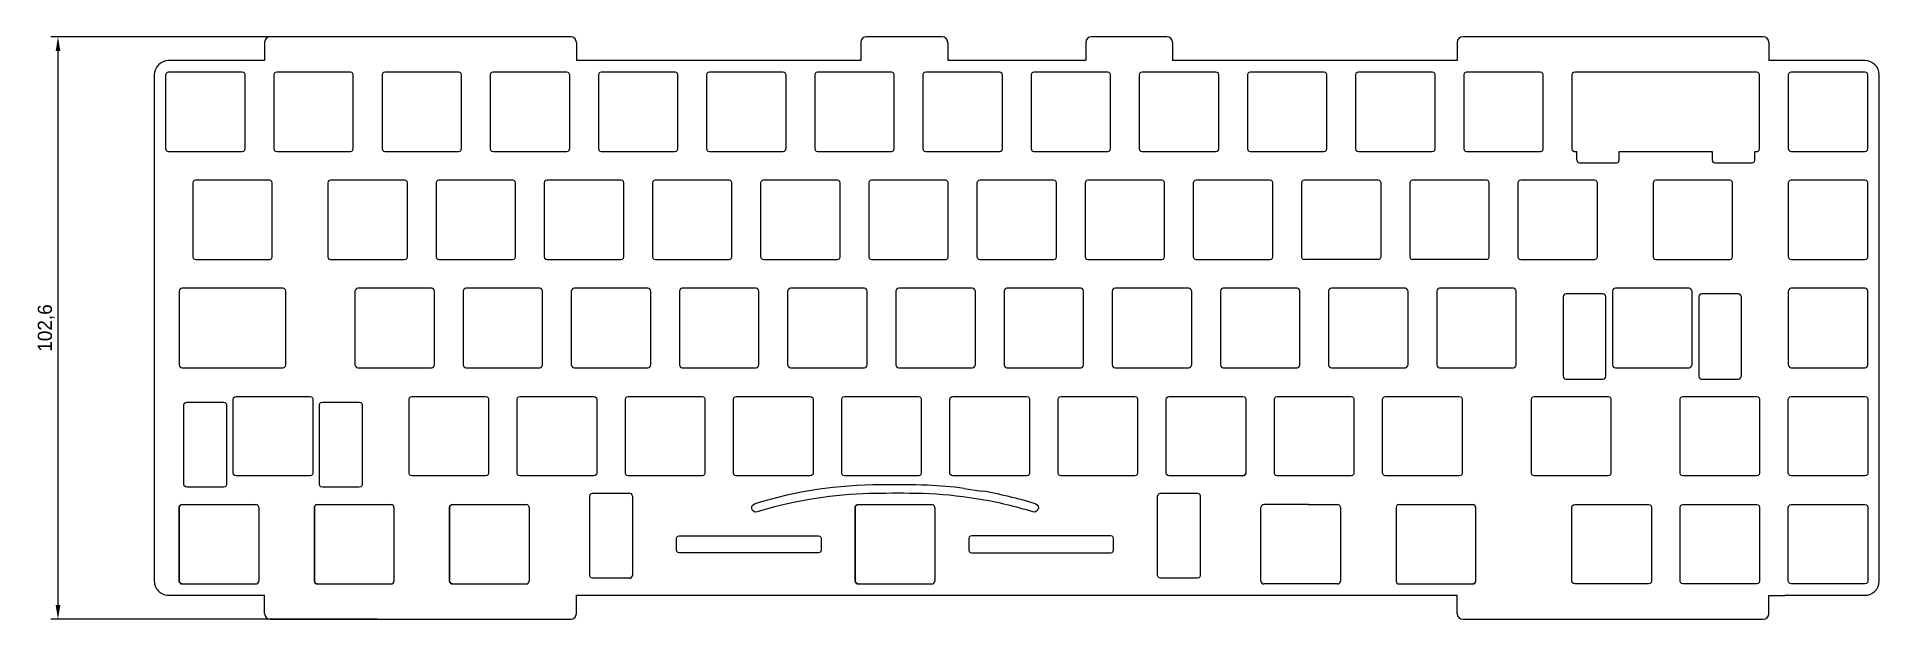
# Model space of a CAD drawing. Header units: millimetres. Extents: x -126 to 199, y -184 to -82.
import ezdxf

# ---------------------------------------------------------------- set-up
doc = ezdxf.new("R2010")
doc.units = ezdxf.units.MM
doc.header["$PDMODE"] = 2
doc.header["$PDSIZE"] = 0.1
doc.layers.get('0').update_dxf_attribs({"color": 2})
doc.dimstyles.new('ISO-25', dxfattribs={"dimtxt": 2.5, "dimasz": 2.5, "dimexe": 1.25, "dimexo": 0.625, "dimtad": 1, "dimtxsty": 'Standard', "dimcen": 2.5, "dimadec": 0, "dimazin": 0, "dimtfac": 1, "dimtmove": 0, "dimatfit": 3, "dimfxl": 1, "dimarcsym": 0})

# ---------------------------------------------------------------- blocks, each defined once
blk = doc.blocks.new('*D2')
at = {"color": 0, "lineweight": -2, "transparency": 16777216}
for p, q in [((-65.68, -81.57), (-123.2, -81.57)), ((-121.95, -84.07), (-121.95, -181.67)), ((-65.68, -184.17), (-123.2, -184.17))]:
    blk.add_line(p, q, dxfattribs=at)
at = {"color": 0, "transparency": 16777216}
for points in [[(-122.36, -84.07), (-121.53, -84.07), (-121.95, -81.57)], [(-122.36, -181.67), (-121.53, -181.67), (-121.95, -184.17)]]:
    blk.add_solid(points, dxfattribs=at)
at = {"layer": 'Defpoints', "color": 0, "transparency": 16777216}
for p in [(-65.05, -81.57), (-121.95, -184.17), (-65.05, -184.17)]:
    blk.add_point(p, dxfattribs=at)
at = {"color": 0, "transparency": 16777216, "insert": (-124.03, -132.87), "char_height": 2.5, "attachment_point": 5, "rotation": 90}
blk.add_mtext('102,6', dxfattribs=at)
blk = doc.blocks.new('A$C6FE72034')
for p, q in [((-16.025, -19.05), (-3.025, -19.05)), ((7.7875, -19.05), (20.7875, -19.05)), ((31.6, -19.05), (44.6, -19.05)), ((103.0375, -19.05), (116.0375, -19.05)), ((-16.525, -19.55), (-16.525, -32.55)), ((-2.525, -19.55), (-2.525, -32.55)), ((7.2875, -19.55), (7.2875, -32.55)), ((21.2875, -19.55), (21.2875, -32.55)), ((31.1, -19.55), (31.1, -32.55)), ((45.1, -19.55), (45.1, -32.55)), ((102.5375, -19.55), (102.5375, -32.55)), ((116.5375, -19.55), (116.5375, -32.55)), ((-16.025, -33.05), (-3.025, -33.05)), ((7.7875, -33.05), (20.7875, -33.05)), ((31.6, -33.05), (44.6, -33.05)), ((103.0375, -33.05), (116.0375, -33.05))]:
    blk.add_line(p, q)
for centre, start, end in [((-16.025, -19.55), 90, 180), ((-3.025, -19.55), 0, 90), ((7.7875, -19.55), 90, 180), ((20.7875, -19.55), 0, 90), ((31.6, -19.55), 90, 180), ((44.6, -19.55), 0, 90), ((103.0375, -19.55), 90, 180), ((116.0375, -19.55), 0, 90), ((-16.025, -32.55), 180, 270), ((-3.025, -32.55), 270, 0), ((7.7875, -32.55), 180, 270), ((20.7875, -32.55), 270, 0), ((31.6, -32.55), 180, 270), ((44.6, -32.55), 270, 0), ((103.0375, -32.55), 180, 270), ((116.0375, -32.55), 270, 0)]:
    blk.add_arc(centre, 0.5, start, end)

msp = doc.modelspace()

# ---------------------------------------------------------------- linework, layer by layer
at = {"color": 7, "linetype": 'Continuous'}
for p, q in [((-85.562, -82.565), (-85.562, -85.765)), ((-31.662, -81.565), (-84.562, -81.565)), ((-30.662, -82.565), (-30.662, -85.765)), ((19.438, -82.565), (19.438, -85.765)), ((33.738, -81.565), (20.438, -81.565)), ((34.738, -82.565), (34.738, -85.765)), ((59.038, -82.565), (59.038, -85.765)), ((73.338, -81.565), (60.038, -81.565)), ((74.338, -82.565), (74.338, -85.765)), ((124.438, -82.565), (124.438, -85.765)), ((178.338, -81.565), (125.438, -81.565)), ((179.338, -82.565), (179.338, -85.765)), ((-85.562, -85.765), (-102.487, -85.765)), ((19.438, -85.765), (-30.662, -85.765)), ((59.038, -85.765), (34.738, -85.765)), ((124.438, -85.765), (74.338, -85.765)), ((196.263, -85.765), (179.338, -85.765)), ((-104.987, -88.265), (-104.987, -177.465)), ((-102.92, -88.015), (-102.987, -88.265)), ((-102.987, -88.265), (-102.987, -101.265)), ((-102.737, -87.832), (-102.92, -88.015)), ((-102.487, -87.765), (-102.737, -87.832)), ((-89.487, -87.765), (-102.487, -87.765)), ((-89.237, -87.832), (-89.487, -87.765)), ((-89.054, -88.015), (-89.237, -87.832)), ((-88.987, -88.265), (-89.054, -88.015)), ((-88.987, -101.265), (-88.987, -88.265)), ((-83.87, -88.015), (-83.937, -88.265)), ((-83.937, -88.265), (-83.937, -101.265)), ((-83.687, -87.832), (-83.87, -88.015)), ((-83.437, -87.765), (-83.687, -87.832)), ((-70.437, -87.765), (-83.437, -87.765)), ((-70.187, -87.832), (-70.437, -87.765)), ((-70.004, -88.015), (-70.187, -87.832)), ((-69.937, -88.265), (-70.004, -88.015)), ((-69.937, -101.265), (-69.937, -88.265)), ((-64.82, -88.015), (-64.887, -88.265)), ((-64.887, -88.265), (-64.887, -101.265)), ((-64.637, -87.832), (-64.82, -88.015)), ((-64.387, -87.765), (-64.637, -87.832)), ((-51.387, -87.765), (-64.387, -87.765)), ((-51.137, -87.832), (-51.387, -87.765)), ((-50.954, -88.015), (-51.137, -87.832)), ((-50.887, -88.265), (-50.954, -88.015)), ((-50.887, -101.265), (-50.887, -88.265)), ((-45.77, -88.015), (-45.837, -88.265)), ((-45.837, -88.265), (-45.837, -101.265)), ((-45.587, -87.832), (-45.77, -88.015)), ((-45.337, -87.765), (-45.587, -87.832)), ((-32.337, -87.765), (-45.337, -87.765)), ((-32.087, -87.832), (-32.337, -87.765)), ((-31.904, -88.015), (-32.087, -87.832)), ((-31.837, -88.265), (-31.904, -88.015)), ((-31.837, -101.265), (-31.837, -88.265)), ((-26.72, -88.015), (-26.787, -88.265)), ((-26.787, -88.265), (-26.787, -101.265)), ((-26.537, -87.832), (-26.72, -88.015)), ((-26.287, -87.765), (-26.537, -87.832)), ((-13.287, -87.765), (-26.287, -87.765)), ((-13.037, -87.832), (-13.287, -87.765)), ((-12.854, -88.015), (-13.037, -87.832)), ((-12.787, -88.265), (-12.854, -88.015)), ((-12.787, -101.265), (-12.787, -88.265)), ((-7.67, -88.015), (-7.737, -88.265)), ((-7.737, -88.265), (-7.737, -101.265)), ((-7.487, -87.832), (-7.67, -88.015)), ((-7.237, -87.765), (-7.487, -87.832)), ((5.763, -87.765), (-7.237, -87.765)), ((6.013, -87.832), (5.763, -87.765)), ((6.196, -88.015), (6.013, -87.832)), ((6.263, -88.265), (6.196, -88.015)), ((6.263, -101.265), (6.263, -88.265)), ((11.38, -88.015), (11.313, -88.265)), ((11.313, -88.265), (11.313, -101.265)), ((11.563, -87.832), (11.38, -88.015)), ((11.813, -87.765), (11.563, -87.832)), ((24.813, -87.765), (11.813, -87.765)), ((25.063, -87.832), (24.813, -87.765)), ((25.246, -88.015), (25.063, -87.832)), ((25.313, -88.265), (25.246, -88.015)), ((25.313, -101.265), (25.313, -88.265)), ((30.43, -88.015), (30.363, -88.265)), ((30.363, -88.265), (30.363, -101.265)), ((30.613, -87.832), (30.43, -88.015)), ((30.863, -87.765), (30.613, -87.832)), ((43.863, -87.765), (30.863, -87.765)), ((44.113, -87.832), (43.863, -87.765)), ((44.296, -88.015), (44.113, -87.832)), ((44.363, -88.265), (44.296, -88.015)), ((44.363, -101.265), (44.363, -88.265)), ((49.48, -88.015), (49.413, -88.265)), ((49.413, -88.265), (49.413, -101.265)), ((49.663, -87.832), (49.48, -88.015)), ((49.913, -87.765), (49.663, -87.832)), ((62.913, -87.765), (49.913, -87.765)), ((63.163, -87.832), (62.913, -87.765)), ((63.346, -88.015), (63.163, -87.832)), ((63.413, -88.265), (63.346, -88.015)), ((63.413, -101.265), (63.413, -88.265)), ((68.53, -88.015), (68.463, -88.265)), ((68.463, -88.265), (68.463, -101.265)), ((68.713, -87.832), (68.53, -88.015)), ((68.963, -87.765), (68.713, -87.832)), ((81.963, -87.765), (68.963, -87.765)), ((82.213, -87.832), (81.963, -87.765)), ((82.396, -88.015), (82.213, -87.832)), ((82.463, -88.265), (82.396, -88.015)), ((82.463, -101.265), (82.463, -88.265)), ((87.58, -88.015), (87.513, -88.265)), ((87.513, -88.265), (87.513, -101.265)), ((87.763, -87.832), (87.58, -88.015)), ((88.013, -87.765), (87.763, -87.832)), ((101.013, -87.765), (88.013, -87.765)), ((101.263, -87.832), (101.013, -87.765)), ((101.446, -88.015), (101.263, -87.832)), ((101.513, -88.265), (101.446, -88.015)), ((101.513, -101.265), (101.513, -88.265)), ((106.63, -88.015), (106.563, -88.265)), ((106.563, -88.265), (106.563, -101.265)), ((106.813, -87.832), (106.63, -88.015)), ((107.063, -87.765), (106.813, -87.832)), ((120.063, -87.765), (107.063, -87.765)), ((120.313, -87.832), (120.063, -87.765)), ((120.496, -88.015), (120.313, -87.832)), ((120.563, -88.265), (120.496, -88.015)), ((120.563, -101.265), (120.563, -88.265)), ((125.68, -88.015), (125.613, -88.265)), ((125.613, -88.265), (125.613, -101.265)), ((125.863, -87.832), (125.68, -88.015)), ((126.113, -87.765), (125.863, -87.832)), ((139.113, -87.765), (126.113, -87.765)), ((139.363, -87.832), (139.113, -87.765)), ((139.546, -88.015), (139.363, -87.832)), ((139.613, -88.265), (139.546, -88.015)), ((139.613, -101.265), (139.613, -88.265)), ((144.73, -88.015), (144.663, -88.265)), ((144.663, -88.265), (144.663, -101.265)), ((144.913, -87.832), (144.73, -88.015)), ((145.163, -87.765), (144.913, -87.832)), ((177.213, -87.765), (145.163, -87.765)), ((177.463, -87.832), (177.213, -87.765)), ((177.646, -88.015), (177.463, -87.832)), ((177.713, -88.265), (177.646, -88.015)), ((177.713, -101.265), (177.713, -88.265)), ((182.83, -88.015), (182.763, -88.265)), ((182.763, -88.265), (182.763, -101.265)), ((183.013, -87.832), (182.83, -88.015)), ((183.263, -87.765), (183.013, -87.832)), ((196.263, -87.765), (183.263, -87.765)), ((196.513, -87.832), (196.263, -87.765)), ((196.696, -88.015), (196.513, -87.832)), ((196.763, -88.265), (196.696, -88.015)), ((196.763, -101.265), (196.763, -88.265)), ((198.763, -177.465), (198.763, -88.265)), ((-102.987, -101.265), (-102.92, -101.515)), ((-102.92, -101.515), (-102.737, -101.698)), ((-102.737, -101.698), (-102.487, -101.765)), ((-102.487, -101.765), (-89.487, -101.765)), ((-89.487, -101.765), (-89.237, -101.698)), ((-89.237, -101.698), (-89.054, -101.515)), ((-89.054, -101.515), (-88.987, -101.265)), ((-83.937, -101.265), (-83.87, -101.515)), ((-83.87, -101.515), (-83.687, -101.698)), ((-83.687, -101.698), (-83.437, -101.765)), ((-83.437, -101.765), (-70.437, -101.765)), ((-70.437, -101.765), (-70.187, -101.698)), ((-70.187, -101.698), (-70.004, -101.515)), ((-70.004, -101.515), (-69.937, -101.265)), ((-64.887, -101.265), (-64.82, -101.515)), ((-64.82, -101.515), (-64.637, -101.698)), ((-64.637, -101.698), (-64.387, -101.765)), ((-64.387, -101.765), (-51.387, -101.765)), ((-51.387, -101.765), (-51.137, -101.698)), ((-51.137, -101.698), (-50.954, -101.515)), ((-50.954, -101.515), (-50.887, -101.265)), ((-45.837, -101.265), (-45.77, -101.515)), ((-45.77, -101.515), (-45.587, -101.698)), ((-45.587, -101.698), (-45.337, -101.765)), ((-45.337, -101.765), (-32.337, -101.765)), ((-32.337, -101.765), (-32.087, -101.698)), ((-32.087, -101.698), (-31.904, -101.515)), ((-31.904, -101.515), (-31.837, -101.265)), ((-26.787, -101.265), (-26.72, -101.515)), ((-26.72, -101.515), (-26.537, -101.698)), ((-26.537, -101.698), (-26.287, -101.765)), ((-26.287, -101.765), (-13.287, -101.765)), ((-13.287, -101.765), (-13.037, -101.698)), ((-13.037, -101.698), (-12.854, -101.515)), ((-12.854, -101.515), (-12.787, -101.265)), ((-7.737, -101.265), (-7.67, -101.515)), ((-7.67, -101.515), (-7.487, -101.698)), ((-7.487, -101.698), (-7.237, -101.765)), ((-7.237, -101.765), (5.763, -101.765)), ((5.763, -101.765), (6.013, -101.698)), ((6.013, -101.698), (6.196, -101.515)), ((6.196, -101.515), (6.263, -101.265)), ((11.313, -101.265), (11.38, -101.515)), ((11.38, -101.515), (11.563, -101.698)), ((11.563, -101.698), (11.813, -101.765)), ((11.813, -101.765), (24.813, -101.765)), ((24.813, -101.765), (25.063, -101.698)), ((25.063, -101.698), (25.246, -101.515)), ((25.246, -101.515), (25.313, -101.265)), ((30.363, -101.265), (30.43, -101.515)), ((30.43, -101.515), (30.613, -101.698)), ((30.613, -101.698), (30.863, -101.765)), ((30.863, -101.765), (43.863, -101.765)), ((43.863, -101.765), (44.113, -101.698)), ((44.113, -101.698), (44.296, -101.515)), ((44.296, -101.515), (44.363, -101.265)), ((49.413, -101.265), (49.48, -101.515)), ((49.48, -101.515), (49.663, -101.698)), ((49.663, -101.698), (49.913, -101.765)), ((49.913, -101.765), (62.913, -101.765)), ((62.913, -101.765), (63.163, -101.698)), ((63.163, -101.698), (63.346, -101.515)), ((63.346, -101.515), (63.413, -101.265)), ((68.463, -101.265), (68.53, -101.515)), ((68.53, -101.515), (68.713, -101.698)), ((68.713, -101.698), (68.963, -101.765)), ((68.963, -101.765), (81.963, -101.765)), ((81.963, -101.765), (82.213, -101.698)), ((82.213, -101.698), (82.396, -101.515)), ((82.396, -101.515), (82.463, -101.265)), ((87.513, -101.265), (87.58, -101.515)), ((87.58, -101.515), (87.763, -101.698)), ((87.763, -101.698), (88.013, -101.765)), ((88.013, -101.765), (101.013, -101.765)), ((101.013, -101.765), (101.263, -101.698)), ((101.263, -101.698), (101.446, -101.515)), ((101.446, -101.515), (101.513, -101.265)), ((106.563, -101.265), (106.63, -101.515)), ((106.63, -101.515), (106.813, -101.698)), ((106.813, -101.698), (107.063, -101.765)), ((107.063, -101.765), (120.063, -101.765)), ((120.063, -101.765), (120.313, -101.698)), ((120.313, -101.698), (120.496, -101.515)), ((120.496, -101.515), (120.563, -101.265)), ((125.613, -101.265), (125.68, -101.515)), ((125.68, -101.515), (125.863, -101.698)), ((125.863, -101.698), (126.113, -101.765)), ((126.113, -101.765), (139.113, -101.765)), ((139.113, -101.765), (139.363, -101.698)), ((139.363, -101.698), (139.546, -101.515)), ((139.546, -101.515), (139.613, -101.265)), ((144.663, -101.265), (144.73, -101.515)), ((144.73, -101.515), (144.913, -101.698)), ((145.5, -103.265), (145.5, -101.765)), ((145.5, -103.265), (145.567, -103.515)), ((145.567, -103.515), (145.75, -103.698)), ((145.75, -103.698), (146, -103.765)), ((146, -103.765), (152.5, -103.765)), ((152.5, -103.765), (152.75, -103.698)), ((152.75, -103.698), (152.933, -103.515)), ((152.933, -103.515), (153, -103.265)), ((153, -103.265), (153, -101.765)), ((153, -101.765), (169.376, -101.765)), ((169.376, -101.765), (169.376, -103.265)), ((169.376, -103.265), (169.443, -103.515)), ((169.443, -103.515), (169.626, -103.698)), ((169.626, -103.698), (169.876, -103.765)), ((169.876, -103.765), (176.376, -103.765)), ((176.376, -103.765), (176.626, -103.698)), ((176.626, -103.698), (176.809, -103.515)), ((176.809, -103.515), (176.876, -103.265)), ((176.876, -103.265), (176.876, -101.765)), ((177.463, -101.698), (177.646, -101.515)), ((177.646, -101.515), (177.713, -101.265)), ((182.763, -101.265), (182.83, -101.515)), ((182.83, -101.515), (183.013, -101.698)), ((183.013, -101.698), (183.263, -101.765)), ((183.263, -101.765), (196.263, -101.765)), ((196.263, -101.765), (196.513, -101.698)), ((196.513, -101.698), (196.696, -101.515)), ((196.696, -101.515), (196.763, -101.265)), ((-97.975, -106.882), (-98.158, -107.065)), ((-97.725, -106.815), (-97.975, -106.882)), ((-84.725, -106.815), (-97.725, -106.815)), ((-84.475, -106.882), (-84.725, -106.815)), ((-84.292, -107.065), (-84.475, -106.882)), ((-74.162, -106.882), (-74.345, -107.065)), ((-73.912, -106.815), (-74.162, -106.882)), ((-60.912, -106.815), (-73.912, -106.815)), ((-60.662, -106.882), (-60.912, -106.815)), ((-60.479, -107.065), (-60.662, -106.882)), ((-55.112, -106.882), (-55.295, -107.065)), ((-54.862, -106.815), (-55.112, -106.882)), ((-41.862, -106.815), (-54.862, -106.815)), ((-41.612, -106.882), (-41.862, -106.815)), ((-41.429, -107.065), (-41.612, -106.882)), ((-36.062, -106.882), (-36.245, -107.065)), ((-35.812, -106.815), (-36.062, -106.882)), ((-22.812, -106.815), (-35.812, -106.815)), ((-22.562, -106.882), (-22.812, -106.815)), ((-22.379, -107.065), (-22.562, -106.882)), ((-17.012, -106.882), (-17.195, -107.065)), ((-16.762, -106.815), (-17.012, -106.882)), ((-3.762, -106.815), (-16.762, -106.815)), ((-3.512, -106.882), (-3.762, -106.815)), ((-3.329, -107.065), (-3.512, -106.882)), ((2.038, -106.882), (1.855, -107.065)), ((2.288, -106.815), (2.038, -106.882)), ((15.288, -106.815), (2.288, -106.815)), ((15.538, -106.882), (15.288, -106.815)), ((15.721, -107.065), (15.538, -106.882)), ((21.088, -106.882), (20.905, -107.065)), ((21.338, -106.815), (21.088, -106.882)), ((34.338, -106.815), (21.338, -106.815)), ((34.588, -106.882), (34.338, -106.815)), ((34.771, -107.065), (34.588, -106.882)), ((40.138, -106.882), (39.955, -107.065)), ((40.388, -106.815), (40.138, -106.882)), ((53.388, -106.815), (40.388, -106.815)), ((53.638, -106.882), (53.388, -106.815)), ((53.821, -107.065), (53.638, -106.882)), ((59.188, -106.882), (59.005, -107.065)), ((59.438, -106.815), (59.188, -106.882)), ((72.438, -106.815), (59.438, -106.815)), ((72.688, -106.882), (72.438, -106.815)), ((72.871, -107.065), (72.688, -106.882)), ((78.238, -106.882), (78.055, -107.065)), ((78.488, -106.815), (78.238, -106.882)), ((91.488, -106.815), (78.488, -106.815)), ((91.738, -106.882), (91.488, -106.815)), ((91.921, -107.065), (91.738, -106.882)), ((97.288, -106.882), (97.105, -107.065)), ((97.538, -106.815), (97.288, -106.882)), ((110.538, -106.815), (97.538, -106.815)), ((110.788, -106.882), (110.538, -106.815)), ((110.971, -107.065), (110.788, -106.882)), ((116.338, -106.882), (116.155, -107.065)), ((116.588, -106.815), (116.338, -106.882)), ((129.588, -106.815), (116.588, -106.815)), ((129.838, -106.882), (129.588, -106.815)), ((130.021, -107.065), (129.838, -106.882)), ((135.388, -106.882), (135.205, -107.065)), ((135.638, -106.815), (135.388, -106.882)), ((148.638, -106.815), (135.638, -106.815)), ((148.888, -106.882), (148.638, -106.815)), ((149.071, -107.065), (148.888, -106.882)), ((159.2, -106.882), (159.017, -107.065)), ((159.45, -106.815), (159.2, -106.882)), ((172.45, -106.815), (159.45, -106.815)), ((172.7, -106.882), (172.45, -106.815)), ((172.883, -107.065), (172.7, -106.882)), ((183.013, -106.882), (182.83, -107.065)), ((183.263, -106.815), (183.013, -106.882)), ((196.263, -106.815), (183.263, -106.815)), ((196.513, -106.882), (196.263, -106.815)), ((196.696, -107.065), (196.513, -106.882)), ((-98.158, -107.065), (-98.225, -107.315)), ((-98.225, -107.315), (-98.225, -120.315)), ((-84.225, -107.315), (-84.292, -107.065)), ((-84.225, -120.315), (-84.225, -107.315)), ((-74.345, -107.065), (-74.412, -107.315)), ((-74.412, -107.315), (-74.412, -120.315)), ((-60.412, -107.315), (-60.479, -107.065)), ((-60.412, -120.315), (-60.412, -107.315)), ((-55.295, -107.065), (-55.362, -107.315)), ((-55.362, -107.315), (-55.362, -120.315)), ((-41.362, -107.315), (-41.429, -107.065)), ((-41.362, -120.315), (-41.362, -107.315)), ((-36.245, -107.065), (-36.312, -107.315)), ((-36.312, -107.315), (-36.312, -120.315)), ((-22.312, -107.315), (-22.379, -107.065)), ((-22.312, -120.315), (-22.312, -107.315)), ((-17.195, -107.065), (-17.262, -107.315)), ((-17.262, -107.315), (-17.262, -120.315)), ((-3.262, -107.315), (-3.329, -107.065)), ((-3.262, -120.315), (-3.262, -107.315)), ((1.855, -107.065), (1.788, -107.315)), ((1.788, -107.315), (1.788, -120.315)), ((15.788, -107.315), (15.721, -107.065)), ((15.788, -120.315), (15.788, -107.315)), ((20.905, -107.065), (20.838, -107.315)), ((20.838, -107.315), (20.838, -120.315)), ((34.838, -107.315), (34.771, -107.065)), ((34.838, -120.315), (34.838, -107.315)), ((39.955, -107.065), (39.888, -107.315)), ((39.888, -107.315), (39.888, -120.315)), ((53.888, -107.315), (53.821, -107.065)), ((53.888, -120.315), (53.888, -107.315)), ((59.005, -107.065), (58.938, -107.315)), ((58.938, -107.315), (58.938, -120.315)), ((72.938, -107.315), (72.871, -107.065)), ((72.938, -120.315), (72.938, -107.315)), ((78.055, -107.065), (77.988, -107.315)), ((77.988, -107.315), (77.988, -120.315)), ((91.988, -107.315), (91.921, -107.065)), ((91.988, -120.315), (91.988, -107.315)), ((97.105, -107.065), (97.038, -107.315)), ((97.038, -107.315), (97.038, -120.315)), ((111.038, -107.315), (110.971, -107.065)), ((111.038, -120.315), (111.038, -107.315)), ((116.155, -107.065), (116.088, -107.315)), ((116.088, -107.315), (116.088, -120.315)), ((130.088, -107.315), (130.021, -107.065)), ((130.088, -120.315), (130.088, -107.315)), ((135.205, -107.065), (135.138, -107.315)), ((135.138, -107.315), (135.138, -120.315)), ((149.138, -107.315), (149.071, -107.065)), ((149.138, -120.315), (149.138, -107.315)), ((159.017, -107.065), (158.95, -107.315)), ((158.95, -107.315), (158.95, -120.315)), ((172.95, -107.315), (172.883, -107.065)), ((172.95, -120.315), (172.95, -107.315)), ((182.83, -107.065), (182.763, -107.315)), ((182.763, -107.315), (182.763, -120.315)), ((196.763, -107.315), (196.696, -107.065)), ((196.763, -120.315), (196.763, -107.315)), ((-98.225, -120.315), (-98.158, -120.565)), ((-98.158, -120.565), (-97.975, -120.748)), ((-97.975, -120.748), (-97.725, -120.815)), ((-97.725, -120.815), (-84.725, -120.815)), ((-84.725, -120.815), (-84.475, -120.748)), ((-84.475, -120.748), (-84.292, -120.565)), ((-84.292, -120.565), (-84.225, -120.315)), ((-74.412, -120.315), (-74.345, -120.565)), ((-74.345, -120.565), (-74.162, -120.748)), ((-74.162, -120.748), (-73.912, -120.815)), ((-73.912, -120.815), (-60.912, -120.815)), ((-60.912, -120.815), (-60.662, -120.748)), ((-60.662, -120.748), (-60.479, -120.565)), ((-60.479, -120.565), (-60.412, -120.315)), ((-55.362, -120.315), (-55.295, -120.565)), ((-55.295, -120.565), (-55.112, -120.748)), ((-55.112, -120.748), (-54.862, -120.815)), ((-54.862, -120.815), (-41.862, -120.815)), ((-41.862, -120.815), (-41.612, -120.748)), ((-41.612, -120.748), (-41.429, -120.565)), ((-41.429, -120.565), (-41.362, -120.315)), ((-36.312, -120.315), (-36.245, -120.565)), ((-36.245, -120.565), (-36.062, -120.748)), ((-36.062, -120.748), (-35.812, -120.815)), ((-35.812, -120.815), (-22.812, -120.815)), ((-22.812, -120.815), (-22.562, -120.748)), ((-22.562, -120.748), (-22.379, -120.565)), ((-22.379, -120.565), (-22.312, -120.315)), ((-17.262, -120.315), (-17.195, -120.565)), ((-17.195, -120.565), (-17.012, -120.748)), ((-17.012, -120.748), (-16.762, -120.815)), ((-16.762, -120.815), (-3.762, -120.815)), ((-3.762, -120.815), (-3.512, -120.748)), ((-3.512, -120.748), (-3.329, -120.565)), ((-3.329, -120.565), (-3.262, -120.315)), ((1.788, -120.315), (1.855, -120.565)), ((1.855, -120.565), (2.038, -120.748)), ((2.038, -120.748), (2.288, -120.815)), ((2.288, -120.815), (15.288, -120.815)), ((15.288, -120.815), (15.538, -120.748)), ((15.538, -120.748), (15.721, -120.565)), ((15.721, -120.565), (15.788, -120.315)), ((20.838, -120.315), (20.905, -120.565)), ((20.905, -120.565), (21.088, -120.748)), ((21.088, -120.748), (21.338, -120.815)), ((21.338, -120.815), (34.338, -120.815)), ((34.338, -120.815), (34.588, -120.748)), ((34.588, -120.748), (34.771, -120.565)), ((34.771, -120.565), (34.838, -120.315)), ((39.888, -120.315), (39.955, -120.565)), ((39.955, -120.565), (40.138, -120.748)), ((40.138, -120.748), (40.388, -120.815)), ((40.388, -120.815), (53.388, -120.815)), ((53.388, -120.815), (53.638, -120.748)), ((53.638, -120.748), (53.821, -120.565)), ((53.821, -120.565), (53.888, -120.315)), ((58.938, -120.315), (59.005, -120.565)), ((59.005, -120.565), (59.188, -120.748)), ((59.188, -120.748), (59.438, -120.815)), ((59.438, -120.815), (72.438, -120.815)), ((72.438, -120.815), (72.688, -120.748)), ((72.688, -120.748), (72.871, -120.565)), ((72.871, -120.565), (72.938, -120.315)), ((77.988, -120.315), (78.055, -120.565)), ((78.055, -120.565), (78.238, -120.748)), ((78.238, -120.748), (78.488, -120.815)), ((78.488, -120.815), (91.488, -120.815)), ((91.488, -120.815), (91.738, -120.748)), ((91.738, -120.748), (91.921, -120.565)), ((91.921, -120.565), (91.988, -120.315)), ((97.038, -120.315), (97.105, -120.565)), ((97.105, -120.565), (97.288, -120.748)), ((97.288, -120.748), (97.538, -120.815)), ((110.538, -120.815), (97.538, -120.815)), ((110.538, -120.815), (110.788, -120.748)), ((110.788, -120.748), (110.971, -120.565)), ((110.971, -120.565), (111.038, -120.315)), ((116.088, -120.315), (116.155, -120.565)), ((116.155, -120.565), (116.338, -120.748)), ((116.338, -120.748), (116.588, -120.815)), ((129.588, -120.815), (116.588, -120.815)), ((129.588, -120.815), (129.838, -120.748)), ((129.838, -120.748), (130.021, -120.565)), ((130.021, -120.565), (130.088, -120.315)), ((135.138, -120.315), (135.205, -120.565)), ((135.205, -120.565), (135.388, -120.748)), ((135.388, -120.748), (135.638, -120.815)), ((135.638, -120.815), (148.638, -120.815)), ((148.638, -120.815), (148.888, -120.748)), ((148.888, -120.748), (149.071, -120.565)), ((149.071, -120.565), (149.138, -120.315)), ((158.95, -120.315), (159.017, -120.565)), ((159.017, -120.565), (159.2, -120.748)), ((159.2, -120.748), (159.45, -120.815)), ((159.45, -120.815), (172.45, -120.815)), ((172.45, -120.815), (172.7, -120.748)), ((172.7, -120.748), (172.883, -120.565)), ((172.883, -120.565), (172.95, -120.315)), ((182.763, -120.315), (182.83, -120.565)), ((182.83, -120.565), (183.013, -120.748)), ((183.013, -120.748), (183.263, -120.815)), ((183.263, -120.815), (196.263, -120.815)), ((196.263, -120.815), (196.513, -120.748)), ((196.513, -120.748), (196.696, -120.565)), ((196.696, -120.565), (196.763, -120.315)), ((-100.539, -126.115), (-100.606, -126.365)), ((-100.606, -126.365), (-100.606, -139.365)), ((-100.356, -125.932), (-100.539, -126.115)), ((-100.106, -125.865), (-100.356, -125.932)), ((-82.343, -125.865), (-100.106, -125.865)), ((-82.093, -125.932), (-82.343, -125.865)), ((-81.91, -126.115), (-82.093, -125.932)), ((-81.843, -126.365), (-81.91, -126.115)), ((-81.843, -139.365), (-81.843, -126.365)), ((-69.583, -126.115), (-69.65, -126.365)), ((-69.65, -126.365), (-69.65, -139.365)), ((-69.4, -125.932), (-69.583, -126.115)), ((-69.15, -125.865), (-69.4, -125.932)), ((-56.15, -125.865), (-69.15, -125.865)), ((-55.9, -125.932), (-56.15, -125.865)), ((-55.717, -126.115), (-55.9, -125.932)), ((-55.65, -126.365), (-55.717, -126.115)), ((-55.65, -139.365), (-55.65, -126.365)), ((-50.533, -126.115), (-50.6, -126.365)), ((-50.6, -126.365), (-50.6, -139.365)), ((-50.35, -125.932), (-50.533, -126.115)), ((-50.1, -125.865), (-50.35, -125.932)), ((-37.1, -125.865), (-50.1, -125.865)), ((-36.85, -125.932), (-37.1, -125.865)), ((-36.667, -126.115), (-36.85, -125.932)), ((-36.6, -126.365), (-36.667, -126.115)), ((-36.6, -139.365), (-36.6, -126.365)), ((-31.483, -126.115), (-31.55, -126.365)), ((-31.55, -126.365), (-31.55, -139.365)), ((-31.3, -125.932), (-31.483, -126.115)), ((-31.05, -125.865), (-31.3, -125.932)), ((-18.05, -125.865), (-31.05, -125.865)), ((-17.8, -125.932), (-18.05, -125.865)), ((-17.617, -126.115), (-17.8, -125.932)), ((-17.55, -126.365), (-17.617, -126.115)), ((-17.55, -139.365), (-17.55, -126.365)), ((-12.433, -126.115), (-12.5, -126.365)), ((-12.5, -126.365), (-12.5, -139.365)), ((-12.25, -125.932), (-12.433, -126.115)), ((-12, -125.865), (-12.25, -125.932)), ((1, -125.865), (-12, -125.865)), ((1.25, -125.932), (1, -125.865)), ((1.433, -126.115), (1.25, -125.932)), ((1.5, -126.365), (1.433, -126.115)), ((1.5, -139.365), (1.5, -126.365)), ((6.617, -126.115), (6.55, -126.365)), ((6.55, -126.365), (6.55, -139.365)), ((6.8, -125.932), (6.617, -126.115)), ((7.05, -125.865), (6.8, -125.932)), ((20.05, -125.865), (7.05, -125.865)), ((20.3, -125.932), (20.05, -125.865)), ((20.483, -126.115), (20.3, -125.932)), ((20.55, -126.365), (20.483, -126.115)), ((20.55, -139.365), (20.55, -126.365)), ((25.667, -126.115), (25.6, -126.365)), ((25.6, -126.365), (25.6, -139.365)), ((25.85, -125.932), (25.667, -126.115)), ((26.1, -125.865), (25.85, -125.932)), ((39.1, -125.865), (26.1, -125.865)), ((39.35, -125.932), (39.1, -125.865)), ((39.533, -126.115), (39.35, -125.932)), ((39.6, -126.365), (39.533, -126.115)), ((39.6, -139.365), (39.6, -126.365)), ((44.717, -126.115), (44.65, -126.365)), ((44.65, -126.365), (44.65, -139.365)), ((44.9, -125.932), (44.717, -126.115)), ((45.15, -125.865), (44.9, -125.932)), ((58.15, -125.865), (45.15, -125.865)), ((58.4, -125.932), (58.15, -125.865)), ((58.583, -126.115), (58.4, -125.932)), ((58.65, -126.365), (58.583, -126.115)), ((58.65, -139.365), (58.65, -126.365)), ((63.767, -126.115), (63.7, -126.365)), ((63.7, -126.365), (63.7, -139.365)), ((63.95, -125.932), (63.767, -126.115)), ((64.2, -125.865), (63.95, -125.932)), ((77.2, -125.865), (64.2, -125.865)), ((77.45, -125.932), (77.2, -125.865)), ((77.633, -126.115), (77.45, -125.932)), ((77.7, -126.365), (77.633, -126.115)), ((77.7, -139.365), (77.7, -126.365)), ((82.817, -126.115), (82.75, -126.365)), ((82.75, -126.365), (82.75, -139.365)), ((83, -125.932), (82.817, -126.115)), ((83.25, -125.865), (83, -125.932)), ((96.25, -125.865), (83.25, -125.865)), ((96.5, -125.932), (96.25, -125.865)), ((96.683, -126.115), (96.5, -125.932)), ((96.75, -126.365), (96.683, -126.115)), ((96.75, -139.365), (96.75, -126.365)), ((101.867, -126.115), (101.8, -126.365)), ((101.8, -126.365), (101.8, -139.365)), ((102.05, -125.932), (101.867, -126.115)), ((102.3, -125.865), (102.05, -125.932)), ((115.3, -125.865), (102.3, -125.865)), ((115.55, -125.932), (115.3, -125.865)), ((115.733, -126.115), (115.55, -125.932)), ((115.8, -126.365), (115.733, -126.115)), ((115.8, -139.365), (115.8, -126.365)), ((120.917, -126.115), (120.85, -126.365)), ((120.85, -126.365), (120.85, -139.365)), ((121.1, -125.932), (120.917, -126.115)), ((121.35, -125.865), (121.1, -125.932)), ((134.35, -125.865), (121.35, -125.865)), ((134.6, -125.932), (134.35, -125.865)), ((134.783, -126.115), (134.6, -125.932)), ((134.85, -126.365), (134.783, -126.115)), ((134.85, -139.365), (134.85, -126.365)), ((151.874, -126.115), (151.807, -126.365)), ((151.807, -126.365), (151.807, -139.365)), ((152.057, -125.932), (151.874, -126.115)), ((152.307, -125.865), (152.057, -125.932)), ((165.307, -125.865), (152.307, -125.865)), ((165.557, -125.932), (165.307, -125.865)), ((165.74, -126.115), (165.557, -125.932)), ((165.807, -126.365), (165.74, -126.115)), ((165.807, -139.365), (165.807, -126.365)), ((182.83, -126.115), (182.763, -126.365)), ((182.763, -126.365), (182.763, -139.365)), ((183.013, -125.932), (182.83, -126.115)), ((183.263, -125.865), (183.013, -125.932)), ((196.263, -125.865), (183.263, -125.865)), ((196.513, -125.932), (196.263, -125.865)), ((196.696, -126.115), (196.513, -125.932)), ((196.763, -126.365), (196.696, -126.115)), ((196.763, -139.365), (196.763, -126.365)), ((143.186, -127.115), (143.119, -127.365)), ((143.119, -127.365), (143.119, -141.365)), ((143.369, -126.932), (143.186, -127.115)), ((143.619, -126.865), (143.369, -126.932)), ((150.119, -126.865), (143.619, -126.865)), ((150.369, -126.932), (150.119, -126.865)), ((150.552, -127.115), (150.369, -126.932)), ((150.619, -127.365), (150.552, -127.115)), ((150.619, -141.365), (150.619, -127.365)), ((167.062, -127.115), (166.995, -127.365)), ((166.995, -127.365), (166.995, -141.365)), ((167.245, -126.932), (167.062, -127.115)), ((167.495, -126.865), (167.245, -126.932)), ((173.995, -126.865), (167.495, -126.865)), ((174.245, -126.932), (173.995, -126.865)), ((174.428, -127.115), (174.245, -126.932)), ((174.495, -127.365), (174.428, -127.115)), ((174.495, -141.365), (174.495, -127.365)), ((-100.606, -139.365), (-100.539, -139.615)), ((-81.91, -139.615), (-81.843, -139.365)), ((-69.65, -139.365), (-69.583, -139.615)), ((-55.717, -139.615), (-55.65, -139.365)), ((-50.6, -139.365), (-50.533, -139.615)), ((-36.667, -139.615), (-36.6, -139.365)), ((-31.55, -139.365), (-31.483, -139.615)), ((-17.617, -139.615), (-17.55, -139.365)), ((-12.5, -139.365), (-12.433, -139.615)), ((1.433, -139.615), (1.5, -139.365)), ((6.55, -139.365), (6.617, -139.615)), ((20.483, -139.615), (20.55, -139.365)), ((25.6, -139.365), (25.667, -139.615)), ((39.533, -139.615), (39.6, -139.365)), ((44.65, -139.365), (44.717, -139.615)), ((58.583, -139.615), (58.65, -139.365)), ((63.7, -139.365), (63.767, -139.615)), ((77.633, -139.615), (77.7, -139.365)), ((82.75, -139.365), (82.817, -139.615)), ((96.683, -139.615), (96.75, -139.365)), ((101.8, -139.365), (101.867, -139.615)), ((115.733, -139.615), (115.8, -139.365)), ((120.85, -139.365), (120.917, -139.615)), ((134.783, -139.615), (134.85, -139.365)), ((151.807, -139.365), (151.874, -139.615)), ((165.74, -139.615), (165.807, -139.365)), ((182.763, -139.365), (182.83, -139.615)), ((196.696, -139.615), (196.763, -139.365)), ((-100.539, -139.615), (-100.356, -139.798)), ((-100.356, -139.798), (-100.106, -139.865)), ((-100.106, -139.865), (-82.343, -139.865)), ((-82.343, -139.865), (-82.093, -139.798)), ((-82.093, -139.798), (-81.91, -139.615)), ((-69.583, -139.615), (-69.4, -139.798)), ((-69.4, -139.798), (-69.15, -139.865)), ((-69.15, -139.865), (-56.15, -139.865)), ((-56.15, -139.865), (-55.9, -139.798)), ((-55.9, -139.798), (-55.717, -139.615)), ((-50.533, -139.615), (-50.35, -139.798)), ((-50.35, -139.798), (-50.1, -139.865)), ((-50.1, -139.865), (-37.1, -139.865)), ((-37.1, -139.865), (-36.85, -139.798)), ((-36.85, -139.798), (-36.667, -139.615)), ((-31.483, -139.615), (-31.3, -139.798)), ((-31.3, -139.798), (-31.05, -139.865)), ((-31.05, -139.865), (-18.05, -139.865)), ((-18.05, -139.865), (-17.8, -139.798)), ((-17.8, -139.798), (-17.617, -139.615)), ((-12.433, -139.615), (-12.25, -139.798)), ((-12.25, -139.798), (-12, -139.865)), ((-12, -139.865), (1, -139.865)), ((1, -139.865), (1.25, -139.798)), ((1.25, -139.798), (1.433, -139.615)), ((6.617, -139.615), (6.8, -139.798)), ((6.8, -139.798), (7.05, -139.865)), ((7.05, -139.865), (20.05, -139.865)), ((20.05, -139.865), (20.3, -139.798)), ((20.3, -139.798), (20.483, -139.615)), ((25.667, -139.615), (25.85, -139.798)), ((25.85, -139.798), (26.1, -139.865)), ((26.1, -139.865), (39.1, -139.865)), ((39.1, -139.865), (39.35, -139.798)), ((39.35, -139.798), (39.533, -139.615)), ((44.717, -139.615), (44.9, -139.798)), ((44.9, -139.798), (45.15, -139.865)), ((45.15, -139.865), (58.15, -139.865)), ((58.15, -139.865), (58.4, -139.798)), ((58.4, -139.798), (58.583, -139.615)), ((63.767, -139.615), (63.95, -139.798)), ((63.95, -139.798), (64.2, -139.865)), ((64.2, -139.865), (77.2, -139.865)), ((77.2, -139.865), (77.45, -139.798)), ((77.45, -139.798), (77.633, -139.615)), ((82.817, -139.615), (83, -139.798)), ((83, -139.798), (83.25, -139.865)), ((83.25, -139.865), (96.25, -139.865)), ((96.25, -139.865), (96.5, -139.798)), ((96.5, -139.798), (96.683, -139.615)), ((101.867, -139.615), (102.05, -139.798)), ((102.05, -139.798), (102.3, -139.865)), ((102.3, -139.865), (115.3, -139.865)), ((115.3, -139.865), (115.55, -139.798)), ((115.55, -139.798), (115.733, -139.615)), ((120.917, -139.615), (121.1, -139.798)), ((121.1, -139.798), (121.35, -139.865)), ((121.35, -139.865), (134.35, -139.865)), ((134.35, -139.865), (134.6, -139.798)), ((134.6, -139.798), (134.783, -139.615)), ((143.119, -141.365), (143.186, -141.615)), ((143.186, -141.615), (143.369, -141.798)), ((143.369, -141.798), (143.619, -141.865)), ((143.619, -141.865), (150.119, -141.865)), ((150.119, -141.865), (150.369, -141.798)), ((150.369, -141.798), (150.552, -141.615)), ((150.552, -141.615), (150.619, -141.365)), ((151.874, -139.615), (152.057, -139.798)), ((152.057, -139.798), (152.307, -139.865)), ((152.307, -139.865), (165.307, -139.865)), ((165.307, -139.865), (165.557, -139.798)), ((165.557, -139.798), (165.74, -139.615)), ((166.995, -141.365), (167.062, -141.615)), ((167.062, -141.615), (167.245, -141.798)), ((167.245, -141.798), (167.495, -141.865)), ((167.495, -141.865), (173.995, -141.865)), ((173.995, -141.865), (174.245, -141.798)), ((174.245, -141.798), (174.428, -141.615)), ((174.428, -141.615), (174.495, -141.365)), ((182.83, -139.615), (183.013, -139.798)), ((183.013, -139.798), (183.263, -139.865)), ((183.263, -139.865), (196.263, -139.865)), ((196.263, -139.865), (196.513, -139.798)), ((196.513, -139.798), (196.696, -139.615)), ((-99.702, -146.165), (-99.519, -145.982)), ((-99.519, -145.982), (-99.269, -145.915)), ((-99.269, -145.915), (-92.769, -145.915)), ((-92.769, -145.915), (-92.519, -145.982)), ((-92.519, -145.982), (-92.336, -146.165)), ((-91.081, -145.415), (-91.014, -145.165)), ((-91.081, -158.415), (-91.081, -145.415)), ((-91.014, -145.165), (-90.831, -144.982)), ((-90.831, -144.982), (-90.581, -144.915)), ((-90.581, -144.915), (-77.581, -144.915)), ((-77.581, -144.915), (-77.331, -144.982)), ((-77.331, -144.982), (-77.148, -145.165)), ((-77.148, -145.165), (-77.081, -145.415)), ((-77.081, -145.415), (-77.081, -158.415)), ((-75.826, -146.165), (-75.643, -145.982)), ((-75.643, -145.982), (-75.393, -145.915)), ((-75.393, -145.915), (-68.893, -145.915)), ((-68.893, -145.915), (-68.643, -145.982)), ((-68.643, -145.982), (-68.46, -146.165)), ((-60.125, -145.415), (-60.058, -145.165)), ((-60.125, -158.415), (-60.125, -145.415)), ((-60.058, -145.165), (-59.875, -144.982)), ((-59.875, -144.982), (-59.625, -144.915)), ((-59.625, -144.915), (-46.625, -144.915)), ((-46.625, -144.915), (-46.375, -144.982)), ((-46.375, -144.982), (-46.192, -145.165)), ((-46.192, -145.165), (-46.125, -145.415)), ((-46.125, -145.415), (-46.125, -158.415)), ((-41.075, -145.415), (-41.008, -145.165)), ((-41.075, -158.415), (-41.075, -145.415)), ((-41.008, -145.165), (-40.825, -144.982)), ((-40.825, -144.982), (-40.575, -144.915)), ((-40.575, -144.915), (-27.575, -144.915)), ((-27.575, -144.915), (-27.325, -144.982)), ((-27.325, -144.982), (-27.142, -145.165)), ((-27.142, -145.165), (-27.075, -145.415)), ((-27.075, -145.415), (-27.075, -158.415)), ((-22.025, -145.415), (-21.958, -145.165)), ((-22.025, -158.415), (-22.025, -145.415)), ((-21.958, -145.165), (-21.775, -144.982)), ((-21.775, -144.982), (-21.525, -144.915)), ((-21.525, -144.915), (-8.525, -144.915)), ((-8.525, -144.915), (-8.275, -144.982)), ((-8.275, -144.982), (-8.092, -145.165)), ((-8.092, -145.165), (-8.025, -145.415)), ((-8.025, -145.415), (-8.025, -158.415)), ((-2.975, -145.415), (-2.908, -145.165)), ((-2.975, -158.415), (-2.975, -145.415)), ((-2.908, -145.165), (-2.725, -144.982)), ((-2.725, -144.982), (-2.475, -144.915)), ((-2.475, -144.915), (10.525, -144.915)), ((10.525, -144.915), (10.775, -144.982)), ((10.775, -144.982), (10.958, -145.165)), ((10.958, -145.165), (11.025, -145.415)), ((11.025, -145.415), (11.025, -158.415)), ((16.075, -145.415), (16.142, -145.165)), ((16.075, -158.415), (16.075, -145.415)), ((16.142, -145.165), (16.325, -144.982)), ((16.325, -144.982), (16.575, -144.915)), ((16.575, -144.915), (29.575, -144.915)), ((29.575, -144.915), (29.825, -144.982)), ((29.825, -144.982), (30.008, -145.165)), ((30.008, -145.165), (30.075, -145.415)), ((30.075, -145.415), (30.075, -158.415)), ((35.125, -145.415), (35.192, -145.165)), ((35.125, -158.415), (35.125, -145.415)), ((35.192, -145.165), (35.375, -144.982)), ((35.375, -144.982), (35.625, -144.915)), ((35.625, -144.915), (48.625, -144.915)), ((48.625, -144.915), (48.875, -144.982)), ((48.875, -144.982), (49.058, -145.165)), ((49.058, -145.165), (49.125, -145.415)), ((49.125, -145.415), (49.125, -158.415)), ((54.175, -145.415), (54.242, -145.165)), ((54.175, -158.415), (54.175, -145.415)), ((54.242, -145.165), (54.425, -144.982)), ((54.425, -144.982), (54.675, -144.915)), ((54.675, -144.915), (67.675, -144.915)), ((67.675, -144.915), (67.925, -144.982)), ((67.925, -144.982), (68.108, -145.165)), ((68.108, -145.165), (68.175, -145.415)), ((68.175, -145.415), (68.175, -158.415)), ((73.225, -145.415), (73.292, -145.165)), ((73.225, -158.415), (73.225, -145.415)), ((73.292, -145.165), (73.475, -144.982)), ((73.475, -144.982), (73.725, -144.915)), ((73.725, -144.915), (86.725, -144.915)), ((86.725, -144.915), (86.975, -144.982)), ((86.975, -144.982), (87.158, -145.165)), ((87.158, -145.165), (87.225, -145.415)), ((87.225, -145.415), (87.225, -158.415)), ((92.275, -145.415), (92.342, -145.165)), ((92.275, -158.415), (92.275, -145.415)), ((92.342, -145.165), (92.525, -144.982)), ((92.525, -144.982), (92.775, -144.915)), ((92.775, -144.915), (105.775, -144.915)), ((105.775, -144.915), (106.025, -144.982)), ((106.025, -144.982), (106.208, -145.165)), ((106.208, -145.165), (106.275, -145.415)), ((106.275, -145.415), (106.275, -158.415)), ((111.325, -145.415), (111.392, -145.165)), ((111.325, -158.415), (111.325, -145.415)), ((111.392, -145.165), (111.575, -144.982)), ((111.575, -144.982), (111.825, -144.915)), ((111.825, -144.915), (124.825, -144.915)), ((124.825, -144.915), (125.075, -144.982)), ((125.075, -144.982), (125.258, -145.165)), ((125.258, -145.165), (125.325, -145.415)), ((125.325, -145.415), (125.325, -158.415)), ((137.519, -145.415), (137.586, -145.165)), ((137.519, -158.415), (137.519, -145.415)), ((137.586, -145.165), (137.769, -144.982)), ((137.769, -144.982), (138.019, -144.915)), ((138.019, -144.915), (151.019, -144.915)), ((151.019, -144.915), (151.269, -144.982)), ((151.269, -144.982), (151.452, -145.165)), ((151.452, -145.165), (151.519, -145.415)), ((151.519, -145.415), (151.519, -158.415)), ((163.713, -145.415), (163.78, -145.165)), ((163.713, -158.415), (163.713, -145.415)), ((163.78, -145.165), (163.963, -144.982)), ((163.963, -144.982), (164.213, -144.915)), ((164.213, -144.915), (177.213, -144.915)), ((177.213, -144.915), (177.463, -144.982)), ((177.463, -144.982), (177.646, -145.165)), ((177.646, -145.165), (177.713, -145.415)), ((177.713, -145.415), (177.713, -158.415)), ((182.763, -145.415), (182.83, -145.165)), ((182.763, -158.415), (182.763, -145.415)), ((182.83, -145.165), (183.013, -144.982)), ((183.013, -144.982), (183.263, -144.915)), ((183.263, -144.915), (196.263, -144.915)), ((196.263, -144.915), (196.513, -144.982)), ((196.513, -144.982), (196.696, -145.165)), ((196.696, -145.165), (196.763, -145.415)), ((196.763, -145.415), (196.763, -158.415)), ((-99.769, -146.415), (-99.702, -146.165)), ((-99.769, -160.415), (-99.769, -146.415)), ((-92.336, -146.165), (-92.269, -146.415)), ((-92.269, -146.415), (-92.269, -160.415)), ((-75.893, -146.415), (-75.826, -146.165)), ((-75.893, -160.415), (-75.893, -146.415)), ((-68.46, -146.165), (-68.393, -146.415)), ((-68.393, -146.415), (-68.393, -160.415)), ((-91.014, -158.665), (-91.081, -158.415)), ((-90.831, -158.848), (-91.014, -158.665)), ((-90.581, -158.915), (-90.831, -158.848)), ((-77.581, -158.915), (-90.581, -158.915)), ((-77.331, -158.848), (-77.581, -158.915)), ((-77.148, -158.665), (-77.331, -158.848)), ((-77.081, -158.415), (-77.148, -158.665)), ((-60.058, -158.665), (-60.125, -158.415)), ((-59.875, -158.848), (-60.058, -158.665)), ((-59.625, -158.915), (-59.875, -158.848)), ((-46.625, -158.915), (-59.625, -158.915)), ((-46.375, -158.848), (-46.625, -158.915)), ((-46.192, -158.665), (-46.375, -158.848)), ((-46.125, -158.415), (-46.192, -158.665)), ((-41.008, -158.665), (-41.075, -158.415)), ((-40.825, -158.848), (-41.008, -158.665)), ((-40.575, -158.915), (-40.825, -158.848)), ((-27.575, -158.915), (-40.575, -158.915)), ((-27.325, -158.848), (-27.575, -158.915)), ((-27.142, -158.665), (-27.325, -158.848)), ((-27.075, -158.415), (-27.142, -158.665)), ((-21.958, -158.665), (-22.025, -158.415)), ((-21.775, -158.848), (-21.958, -158.665)), ((-21.525, -158.915), (-21.775, -158.848)), ((-8.525, -158.915), (-21.525, -158.915)), ((-8.275, -158.848), (-8.525, -158.915)), ((-8.092, -158.665), (-8.275, -158.848)), ((-8.025, -158.415), (-8.092, -158.665)), ((-2.908, -158.665), (-2.975, -158.415)), ((-2.725, -158.848), (-2.908, -158.665)), ((-2.475, -158.915), (-2.725, -158.848)), ((10.525, -158.915), (-2.475, -158.915)), ((10.775, -158.848), (10.525, -158.915)), ((10.958, -158.665), (10.775, -158.848)), ((11.025, -158.415), (10.958, -158.665)), ((16.142, -158.665), (16.075, -158.415)), ((16.325, -158.848), (16.142, -158.665)), ((16.575, -158.915), (16.325, -158.848)), ((29.575, -158.915), (16.575, -158.915)), ((29.825, -158.848), (29.575, -158.915)), ((30.008, -158.665), (29.825, -158.848)), ((30.075, -158.415), (30.008, -158.665)), ((35.192, -158.665), (35.125, -158.415)), ((35.375, -158.848), (35.192, -158.665)), ((35.625, -158.915), (35.375, -158.848)), ((48.625, -158.915), (35.625, -158.915)), ((48.875, -158.848), (48.625, -158.915)), ((49.058, -158.665), (48.875, -158.848)), ((49.125, -158.415), (49.058, -158.665)), ((54.242, -158.665), (54.175, -158.415)), ((54.425, -158.848), (54.242, -158.665)), ((54.675, -158.915), (54.425, -158.848)), ((67.675, -158.915), (54.675, -158.915)), ((67.925, -158.848), (67.675, -158.915)), ((68.108, -158.665), (67.925, -158.848)), ((68.175, -158.415), (68.108, -158.665)), ((73.292, -158.665), (73.225, -158.415)), ((73.475, -158.848), (73.292, -158.665)), ((73.725, -158.915), (73.475, -158.848)), ((86.725, -158.915), (73.725, -158.915)), ((86.975, -158.848), (86.725, -158.915)), ((87.158, -158.665), (86.975, -158.848)), ((87.225, -158.415), (87.158, -158.665)), ((92.342, -158.665), (92.275, -158.415)), ((92.525, -158.848), (92.342, -158.665)), ((92.775, -158.915), (92.525, -158.848)), ((105.775, -158.915), (92.775, -158.915)), ((106.025, -158.848), (105.775, -158.915)), ((106.208, -158.665), (106.025, -158.848)), ((106.275, -158.415), (106.208, -158.665)), ((111.392, -158.665), (111.325, -158.415)), ((111.575, -158.848), (111.392, -158.665)), ((111.825, -158.915), (111.575, -158.848)), ((124.825, -158.915), (111.825, -158.915)), ((125.075, -158.848), (124.825, -158.915)), ((125.258, -158.665), (125.075, -158.848)), ((125.325, -158.415), (125.258, -158.665)), ((137.586, -158.665), (137.519, -158.415)), ((137.769, -158.848), (137.586, -158.665)), ((138.019, -158.915), (137.769, -158.848)), ((151.019, -158.915), (138.019, -158.915)), ((151.269, -158.848), (151.019, -158.915)), ((151.452, -158.665), (151.269, -158.848)), ((151.519, -158.415), (151.452, -158.665)), ((163.78, -158.665), (163.713, -158.415)), ((163.963, -158.848), (163.78, -158.665)), ((164.213, -158.915), (163.963, -158.848)), ((177.213, -158.915), (164.213, -158.915)), ((177.463, -158.848), (177.213, -158.915)), ((177.646, -158.665), (177.463, -158.848)), ((177.713, -158.415), (177.646, -158.665)), ((182.83, -158.665), (182.763, -158.415)), ((183.013, -158.848), (182.83, -158.665)), ((183.263, -158.915), (183.013, -158.848)), ((196.263, -158.915), (183.263, -158.915)), ((196.513, -158.848), (196.263, -158.915)), ((196.696, -158.665), (196.513, -158.848)), ((196.763, -158.415), (196.696, -158.665)), ((-99.702, -160.665), (-99.769, -160.415)), ((-99.519, -160.848), (-99.702, -160.665)), ((-99.269, -160.915), (-99.519, -160.848)), ((-92.769, -160.915), (-99.269, -160.915)), ((-92.519, -160.848), (-92.769, -160.915)), ((-92.336, -160.665), (-92.519, -160.848)), ((-92.269, -160.415), (-92.336, -160.665)), ((-75.826, -160.665), (-75.893, -160.415)), ((-75.643, -160.848), (-75.826, -160.665)), ((-75.393, -160.915), (-75.643, -160.848)), ((-68.893, -160.915), (-75.393, -160.915)), ((-68.643, -160.848), (-68.893, -160.915)), ((-68.46, -160.665), (-68.643, -160.848)), ((-68.393, -160.415), (-68.46, -160.665)), ((-28.293, -162.465), (-28.226, -162.215)), ((-28.226, -162.215), (-28.043, -162.032)), ((-28.043, -162.032), (-27.793, -161.965)), ((-27.793, -161.965), (-21.293, -161.965)), ((71.707, -162.465), (71.774, -162.215)), ((71.774, -162.215), (71.957, -162.032)), ((71.957, -162.032), (72.207, -161.965)), ((72.207, -161.965), (78.707, -161.965)), ((78.707, -161.965), (78.957, -162.032)), ((78.957, -162.032), (79.14, -162.215)), ((79.14, -162.215), (79.207, -162.465)), ((-100.606, -164.465), (-100.539, -164.215)), ((-100.606, -177.465), (-100.606, -164.465)), ((-100.539, -164.215), (-100.356, -164.032)), ((-100.356, -164.032), (-100.106, -163.965)), ((-76.793, -164.465), (-76.726, -164.215)), ((-76.793, -177.465), (-76.793, -164.465)), ((-76.726, -164.215), (-76.543, -164.032)), ((-76.543, -164.032), (-76.293, -163.965)), ((-52.981, -164.465), (-52.914, -164.215)), ((-52.981, -177.465), (-52.981, -164.465)), ((-52.914, -164.215), (-52.731, -164.032)), ((-52.731, -164.032), (-52.481, -163.965)), ((-28.293, -176.465), (-28.293, -162.465)), ((71.707, -176.465), (71.707, -162.465)), ((79.207, -162.465), (79.207, -176.465)), ((89.894, -177.465), (89.894, -164.465)), ((98.263, -163.965), (103.394, -163.965)), ((103.894, -164.465), (103.894, -177.465)), ((127.207, -163.965), (127.457, -164.032)), ((127.457, -164.032), (127.64, -164.215)), ((127.64, -164.215), (127.707, -164.465)), ((144.663, -164.465), (144.73, -164.215)), ((144.663, -177.465), (144.663, -164.465)), ((144.73, -164.215), (144.913, -164.032)), ((144.913, -164.032), (145.163, -163.965)), ((145.163, -163.965), (158.163, -163.965)), ((158.163, -163.965), (158.413, -164.032)), ((158.413, -164.032), (158.596, -164.215)), ((158.596, -164.215), (158.663, -164.465)), ((158.663, -164.465), (158.663, -177.465)), ((163.713, -164.465), (163.78, -164.215)), ((163.713, -177.465), (163.713, -164.465)), ((163.78, -164.215), (163.963, -164.032)), ((163.963, -164.032), (164.213, -163.965)), ((164.213, -163.965), (177.213, -163.965)), ((177.213, -163.965), (177.463, -164.032)), ((177.463, -164.032), (177.646, -164.215)), ((177.646, -164.215), (177.713, -164.465)), ((177.713, -164.465), (177.713, -177.465)), ((182.763, -164.465), (182.83, -164.215)), ((182.763, -177.465), (182.763, -164.465)), ((182.83, -164.215), (183.013, -164.032)), ((183.013, -164.032), (183.263, -163.965)), ((183.263, -163.965), (196.263, -163.965)), ((196.263, -163.965), (196.513, -164.032)), ((196.513, -164.032), (196.696, -164.215)), ((196.696, -164.215), (196.763, -164.465)), ((196.763, -164.465), (196.763, -177.465)), ((-100.539, -177.715), (-100.606, -177.465)), ((-100.356, -177.898), (-100.539, -177.715)), ((-100.106, -177.965), (-100.356, -177.898)), ((-76.726, -177.715), (-76.793, -177.465)), ((-76.543, -177.898), (-76.726, -177.715)), ((-76.293, -177.965), (-76.543, -177.898)), ((-52.914, -177.715), (-52.981, -177.465)), ((-52.731, -177.898), (-52.914, -177.715)), ((-52.481, -177.965), (-52.731, -177.898)), ((-28.226, -176.715), (-28.293, -176.465)), ((-28.043, -176.898), (-28.226, -176.715)), ((-27.793, -176.965), (-28.043, -176.898)), ((-21.293, -176.965), (-27.793, -176.965)), ((18.524, -177.715), (18.457, -177.465)), ((18.707, -177.898), (18.524, -177.715)), ((18.957, -177.965), (18.707, -177.898)), ((71.774, -176.715), (71.707, -176.465)), ((71.957, -176.898), (71.774, -176.715)), ((72.207, -176.965), (71.957, -176.898)), ((78.707, -176.965), (72.207, -176.965)), ((78.957, -176.898), (78.707, -176.965)), ((79.14, -176.715), (78.957, -176.898)), ((79.207, -176.465), (79.14, -176.715)), ((103.394, -177.965), (90.394, -177.965)), ((127.457, -177.898), (127.207, -177.965)), ((127.64, -177.715), (127.457, -177.898)), ((127.707, -177.465), (127.64, -177.715)), ((144.73, -177.715), (144.663, -177.465)), ((144.913, -177.898), (144.73, -177.715)), ((145.163, -177.965), (144.913, -177.898)), ((158.163, -177.965), (145.163, -177.965)), ((158.413, -177.898), (158.163, -177.965)), ((158.596, -177.715), (158.413, -177.898)), ((158.663, -177.465), (158.596, -177.715)), ((163.78, -177.715), (163.713, -177.465)), ((163.963, -177.898), (163.78, -177.715)), ((164.213, -177.965), (163.963, -177.898)), ((177.213, -177.965), (164.213, -177.965)), ((177.463, -177.898), (177.213, -177.965)), ((177.646, -177.715), (177.463, -177.898)), ((177.713, -177.465), (177.646, -177.715)), ((182.83, -177.715), (182.763, -177.465)), ((183.013, -177.898), (182.83, -177.715)), ((183.263, -177.965), (183.013, -177.898)), ((196.263, -177.965), (183.263, -177.965)), ((196.513, -177.898), (196.263, -177.965)), ((196.696, -177.715), (196.513, -177.898)), ((196.763, -177.465), (196.696, -177.715)), ((-104.046, -179.42), (-103.572, -179.718)), ((-102.487, -179.965), (-85.562, -179.965)), ((-85.562, -183.165), (-85.562, -179.965)), ((-30.662, -179.965), (124.438, -179.965)), ((-30.662, -183.165), (-30.662, -179.965)), ((124.438, -183.165), (124.438, -179.965)), ((179.338, -180.015), (182.17, -180.015)), ((179.338, -183.165), (179.338, -180.015)), ((182.388, -179.965), (196.263, -179.965)), ((-84.562, -184.165), (-31.662, -184.165)), ((125.438, -184.165), (178.338, -184.165))]:
    msp.add_line(p, q, dxfattribs=at)
for p, q in [((37.597, -161.118), (40.782, -161.594)), ((0.215, -164.597), (0.265, -164.268)), ((0.312, -164.917), (0.215, -164.597)), ((0.265, -164.268), (0.454, -163.992)), ((0.539, -165.162), (0.312, -164.917)), ((0.454, -163.992), (0.743, -163.826)), ((0.849, -165.285), (0.539, -165.162)), ((1.182, -165.26), (0.849, -165.285)), ((4.22, -164.401), (1.182, -165.26)), ((7.291, -163.672), (4.22, -164.401)), ((10.391, -163.073), (7.291, -163.672)), ((18.457, -164.465), (18.524, -164.215)), ((18.457, -177.465), (18.457, -164.465)), ((18.524, -164.215), (18.707, -164.032)), ((18.707, -164.032), (18.957, -163.965)), ((40.529, -163.073), (37.406, -162.606)), ((50.071, -165.285), (49.738, -165.26)), ((50.381, -165.162), (50.071, -165.285)), ((50.177, -163.826), (50.466, -163.992)), ((50.608, -164.917), (50.381, -165.162)), ((50.466, -163.992), (50.655, -164.268)), ((50.705, -164.597), (50.608, -164.917)), ((50.655, -164.268), (50.705, -164.597)), ((113.707, -164.465), (113.707, -177.465)), ((114.207, -163.965), (127.207, -163.965)), ((-13.037, -169.965), (-12.97, -169.715)), ((-13.037, -171.965), (-13.037, -169.965)), ((-12.97, -169.715), (-12.787, -169.532)), ((-12.787, -169.532), (-12.537, -169.465)), ((-12.537, -169.465), (11.957, -169.465)), ((11.957, -169.465), (12.207, -169.532)), ((12.207, -169.532), (12.39, -169.715)), ((12.39, -169.715), (12.457, -169.965)), ((12.457, -169.965), (12.457, -171.965)), ((38.524, -169.715), (38.457, -169.965)), ((38.457, -169.965), (38.457, -171.965)), ((38.707, -169.532), (38.524, -169.715)), ((38.957, -169.465), (38.707, -169.532)), ((63.45, -169.465), (38.957, -169.465)), ((63.7, -169.532), (63.45, -169.465)), ((63.883, -169.715), (63.7, -169.532)), ((63.95, -169.965), (63.883, -169.715)), ((63.95, -171.965), (63.95, -169.965)), ((-12.97, -172.215), (-13.037, -171.965)), ((-12.787, -172.398), (-12.97, -172.215)), ((-12.537, -172.465), (-12.787, -172.398)), ((11.957, -172.465), (-12.537, -172.465)), ((12.207, -172.398), (11.957, -172.465)), ((12.39, -172.215), (12.207, -172.398)), ((12.457, -171.965), (12.39, -172.215)), ((38.457, -171.965), (38.524, -172.215)), ((38.524, -172.215), (38.707, -172.398)), ((38.707, -172.398), (38.957, -172.465)), ((38.957, -172.465), (63.45, -172.465)), ((63.45, -172.465), (63.7, -172.398)), ((63.7, -172.398), (63.883, -172.215)), ((63.883, -172.215), (63.95, -171.965)), ((114.207, -177.965), (127.207, -177.965))]:
    msp.add_line(p, q)
at = {"color": 7}
for p, q in [((-20.793, -162.465), (-20.793, -176.465)), ((98.263, -163.965), (90.394, -163.965)), ((127.707, -164.465), (127.707, -177.465))]:
    msp.add_line(p, q, dxfattribs=at)
at = {"color": 7, "linetype": 'Continuous'}
for centre, radius, start, end in [((-84.562, -82.565), 1, 90, 180), ((-31.662, -82.565), 1, 0, 90), ((20.438, -82.565), 1, 90, 180), ((33.738, -82.565), 1, 0, 90), ((60.038, -82.565), 1, 90, 180), ((73.338, -82.565), 1, 360, 90), ((125.438, -82.565), 1, 90, 180), ((178.338, -82.565), 1, 0, 90), ((-102.487, -88.265), 2.5, 89.99994, 180.00006), ((196.263, -88.265), 2.5, 0.00006, 89.99994), ((145.351, -100.464), 1.31, 250.45825, 276.52116), ((177.025, -100.464), 1.31, 263.47884, 289.54175), ((103.394, -164.465), 0.5, 0, 90), ((-102.487, -177.465), 2.5, 180.00002, 231.4285), ((90.394, -177.465), 0.5, 180, 270), ((103.394, -177.465), 0.5, 270, 0), ((196.263, -177.465), 2.5, 270.00001, 359.99999), ((-102.487, -177.465), 2.5, 244.28575, 270), ((182.388, -180.465), 0.5, 90, 115.78267), ((-84.562, -183.165), 1, 180, 270), ((-31.662, -183.165), 1, 270, 0), ((125.438, -183.165), 1, 180, 270), ((178.338, -183.165), 1, 270, 0)]:
    msp.add_arc(centre, radius, start, end, dxfattribs=at)
for centre, radius, start, end in [((86.725, -158.415), 0.5, 270, 0), ((22.96, -236.462), 75.957, 90, 107.00703), ((22.96, -236.462), 74.457, 92.42957, 99.71831), ((25.463, -354.752), 192.764, 89.25786, 91.68246), ((25.457, -354.752), 194.263, 88.31176, 90.7364), ((27.96, -236.462), 74.457, 82.71126, 90.00001), ((27.96, -236.461), 75.957, 82.71125, 87.57044), ((27.96, -236.462), 75.958, 72.99297, 80.28169), ((27.96, -236.462), 74.458, 72.99297, 80.28168), ((114.207, -164.465), 0.5, 90, 180), ((127.207, -164.465), 0.5, 0, 90), ((114.207, -177.465), 0.5, 180, 270), ((127.207, -177.465), 0.5, 270, 0)]:
    msp.add_arc(centre, radius, start, end)
at = {"color": 7}
for centre, start, end in [((-21.293, -162.465), 0, 90), ((90.394, -164.465), 90, 180), ((-21.293, -176.465), 270, 0)]:
    msp.add_arc(centre, 0.5, start, end, dxfattribs=at)

# ---------------------------------------------------------------- block references
msp.add_blockref('A$C6FE72034', (-84.081, -144.915))

# ---------------------------------------------------------------- dimensions: what is measured, and where the dimension line sits
dim = msp.add_linear_dim(base=(-121.947, -184.165), p1=(-65.051, -81.565), p2=(-65.051, -184.165), angle=90, dimstyle='ISO-25', dxfattribs=at)
dim.commit()
dim.dimension.update_dxf_attribs({"geometry": '*D2', "text_midpoint": (-124.03, -132.865)})

doc.saveas('drawing.dxf')
